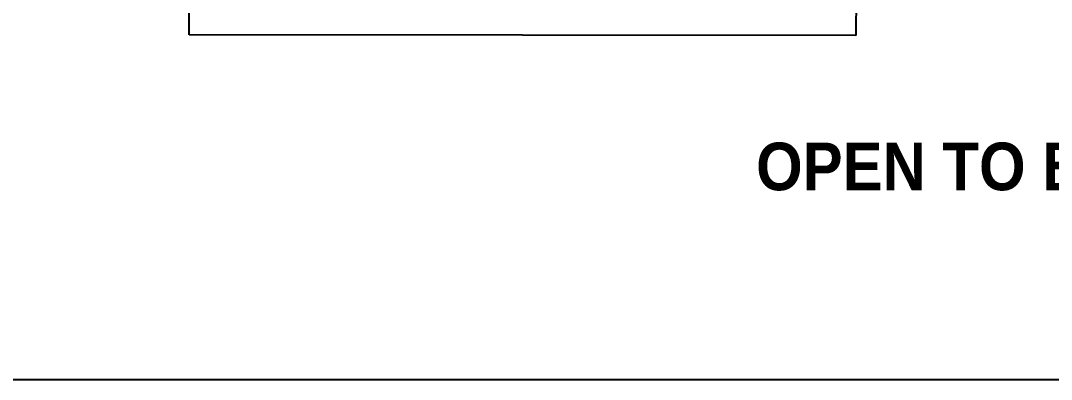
# Model space of a CAD drawing. Header units: inches. Extents: x 9349 to 17082, y 17684 to 25415.
# Drawn here: x 14303 to 15082, y 23299 to 23570 of the extents above; entities that cross this region are included whole.
import ezdxf

# ---------------------------------------------------------------- set-up
doc = ezdxf.new("R2010")
doc.units = ezdxf.units.IN
doc.header["$LTSCALE"] = 0.25
doc.header["$MEASUREMENT"] = 0
doc.layers.add('BACKGROUND', color=8, linetype='Continuous')
doc.styles.add('Arial_B_2', font='arialbd.ttf', dxfattribs={"width": 0.9, "height": 36})

msp = doc.modelspace()

# ---------------------------------------------------------------- linework, layer by layer
at = {"layer": 'BACKGROUND'}
for p, q in [((14429.89, 23559.39), (14430.53, 24471.39)), ((14429.89, 23559.39), (14430.2, 23999.17)), ((14934.2, 24003.24), (14933.89, 23559.04)), ((14934.2, 23999.17), (14933.89, 23559.04)), ((14933.89, 23559.04), (14429.89, 23559.39)), ((14933.89, 23559.04), (14429.89, 23559.39))]:
    msp.add_line(p, q, dxfattribs=at)
msp.add_lwpolyline([(13897.46, 23299.2), (16430.97, 23299.2), (16430.97, 24001.53)], dxfattribs=at)

# ---------------------------------------------------------------- texts
at = {"layer": 'BACKGROUND', "insert": (14858.4, 23478.08), "char_height": 36, "width": 467.9532, "attachment_point": 1, "style": 'Arial_B_2'}
msp.add_mtext('OPEN TO BELOW', dxfattribs=at)

doc.saveas('drawing.dxf')
